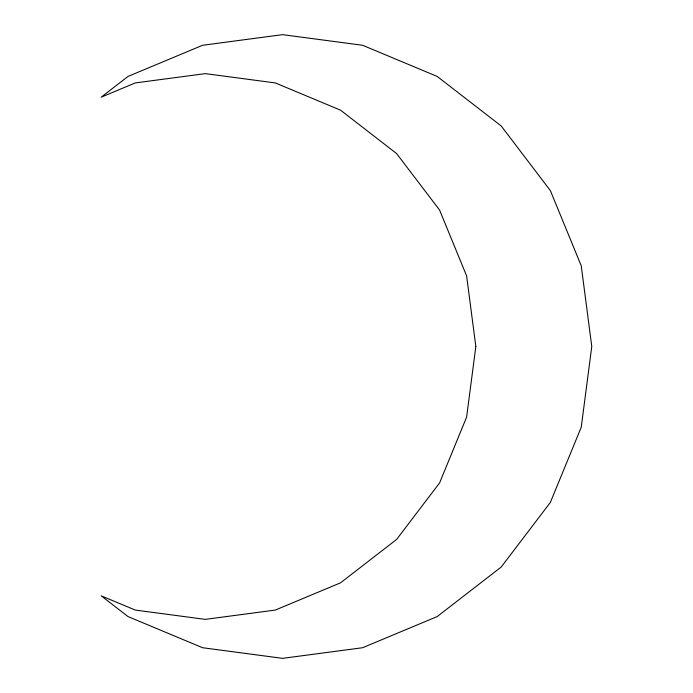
<?xml version="1.0" encoding="UTF-8"?>
<svg xmlns="http://www.w3.org/2000/svg" width="693" height="693" viewBox="0 0 693 693"><rect width="100%" height="100%" fill="white"/><g stroke="black" fill="none" stroke-linecap="round" stroke-linejoin="round"><path stroke-width="1.04" d="M475.831 346.5L466.614 417.125L439.587 482.934L396.595 539.449L340.566 582.813L275.32 610.074L205.301 619.369L135.282 610.074L101.221 595.841L128.006 616.571L202.573 647.721L282.597 658.35L362.621 647.721L437.188 616.571L501.221 567.013L550.355 502.425L581.245 427.209L591.779 346.5L581.245 265.791L550.355 190.575L501.221 125.987L437.188 76.429L362.621 45.279L282.597 34.65L202.573 45.279L128.006 76.429L101.221 97.159L135.282 82.926L205.301 73.631L275.32 82.926L340.566 110.187L396.595 153.551L439.587 210.066L466.614 275.875L475.831 346.5"/></g></svg>
